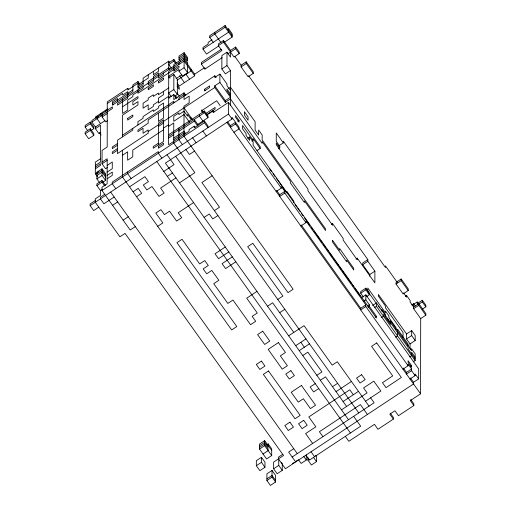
<?xml version="1.0" encoding="UTF-8"?>
<svg xmlns="http://www.w3.org/2000/svg" width="511" height="511" viewBox="0 0 511 511"><rect width="100%" height="100%" fill="white"/><g stroke="black" fill="none" stroke-linecap="round" stroke-linejoin="round"><path stroke-width="0.77" d="M85.165 133.799L85.165 132.125L90.287 128.734L93.807 133.671L93.807 135.345L88.684 138.73L85.165 133.799L90.287 130.407L90.287 128.734M87.815 130.81L85.171 127.111L85.177 125.438L90.3 122.046L93.82 126.984L93.82 128.657L91.258 130.35M98.795 207.185L93.673 210.577L90.153 205.639L90.153 203.966L95.282 200.574M93.82 128.657L90.294 123.719L90.3 122.046M91.884 122.078L91.891 120.411L112.382 106.844L112.382 108.517L91.884 122.078L95.41 127.015L95.404 128.689L98.93 133.62L100.846 132.349M97.524 176.908L95.327 173.829L95.346 162.121L100.469 158.736M95.423 118.098L95.423 116.987L107.591 108.932M281.395 462.423L282.276 463.656L282.264 470.344L277.141 473.735L273.621 468.798L273.634 462.11L283.522 455.473L125.048 233.399L119.925 236.791L95.276 202.247L95.282 198.907L100.405 195.515L100.412 190.501L96.892 185.563L96.898 183.89L102.021 180.498L105.541 185.436M99.543 182.574L96.905 178.876L96.918 172.188L102.04 168.796L105.56 173.734L105.547 180.421L102.986 182.114M97.013 117.019L97.007 118.693L100.533 123.624M100.546 115.262L100.546 113.595M135.3 226.622L130.177 230.007L102.002 190.533L102.008 187.186L107.131 183.794L107.176 158.717L102.053 162.108M104.659 185.87L102.015 182.172L102.021 180.498M105.547 180.421L102.028 175.484L102.04 168.796M107.489 167.442L105.573 168.719L102.047 163.782L102.072 150.406L107.195 147.015L107.272 101.874L127.769 88.314L128.644 89.546M107.572 120.634L105.649 121.905L102.13 116.968L102.136 113.627M105.668 111.877L105.675 110.204M117.511 101.778L117.517 98.438L112.388 101.83L112.388 105.17L132.879 91.61L132.892 84.922L138.015 81.53L139.771 83.996M122.544 150.215L122.493 176.966L231.662 329.946L236.785 326.561L176.921 242.661L182.044 239.276L199.654 263.944L204.777 260.559L208.296 265.49L203.174 268.882L206.693 273.819L211.816 270.428L218.861 280.296L213.739 283.688L227.823 303.425L232.946 300.034L250.556 324.709L255.679 321.317L252.159 316.386L257.282 312.994L246.717 298.188L256.963 291.404M122.563 136.839L122.602 115.109L137.97 104.934L137.976 101.593L132.854 104.985L132.86 101.638L137.983 98.246L137.989 96.573L122.614 106.748M122.634 98.387L122.608 113.436L127.731 110.044L127.744 100.015L132.866 96.624L132.873 94.95L143.118 88.167L143.125 86.5M127.622 171.9L127.616 173.574L131.142 178.511M127.769 88.314L127.763 89.981L138.008 83.204L138.89 84.436M132.815 128.389L132.809 130.062L117.441 140.231L117.415 153.607L148.158 133.262L148.164 129.915L143.042 133.307L143.048 128.293L137.925 131.685L137.925 130.011L148.177 123.228L148.184 119.887L214.78 75.8L216.102 77.653M137.938 124.997L137.944 121.65L143.067 118.265L143.067 116.591L153.313 109.808L153.313 111.481L158.436 108.089L158.442 106.416L163.565 103.024L163.533 118.073L158.41 121.465L158.429 113.103M137.996 89.885L137.996 93.232L178.978 66.104L178.978 67.771L173.855 71.163L173.861 64.475L184.113 57.698L187.633 62.629L187.614 72.664L182.491 76.05L178.971 71.118L178.971 69.445L168.726 76.228L170.048 78.081M138.015 81.53L138.002 88.218L143.125 84.826L143.137 78.138L168.751 61.179L169.633 62.412M148.26 74.747L148.254 78.087L138.008 84.871M153.383 71.355L153.377 74.702L158.499 71.31L158.506 67.963M158.372 144.869L158.41 123.132L163.533 119.74L163.494 141.477L153.249 148.26L153.249 146.587L158.372 143.195M163.584 91.322L163.577 94.663L158.455 98.055L158.442 103.075L168.694 96.292L170.01 98.138M163.616 72.932L163.609 74.606L158.487 77.998L158.499 72.977L153.377 76.369L153.364 81.383L148.241 84.775L148.247 81.434L168.739 67.867L169.62 69.1M168.739 69.541L168.751 61.179M173.797 102.928L173.797 101.261L122.57 135.172M168.687 97.959L173.81 94.573L173.804 99.588L184.049 92.804L185.812 95.27M174.781 96.183L177.343 94.49L173.823 89.553L173.849 74.51L168.726 77.902M175.631 63.6L173.868 61.135L173.874 59.461L168.751 62.853M175.752 97.799L175.752 96.132L177.074 97.978M177.343 94.49L177.368 79.441L173.849 74.51M178.869 127.961L178.85 139.663L182.37 144.6M178.92 99.536L178.92 97.869L184.049 94.478L184.925 95.71M178.984 64.431L178.984 62.757M180.313 61.263L178.991 59.417L178.997 56.069L184.12 52.678L187.639 57.615L187.633 60.956L184.113 56.025L184.12 52.678M184.049 92.804L184.037 99.492L189.159 96.1L189.147 102.788L184.024 106.179L183.973 136.271L293.142 289.258L288.019 292.643L252.804 243.293L247.682 246.685L282.896 296.035L277.773 299.427M187.614 72.664L184.094 67.727L184.113 57.698M189.115 122.851L189.115 121.177M191.069 117.722L191.063 119.389L187.543 114.458L187.537 116.131L184.017 111.194L178.895 114.585L178.895 112.912L173.772 116.304L173.766 121.318L184.011 114.534L189.294 121.937M191.152 69.234L191.146 70.908L177.061 80.233M177.1 82.935L179.297 86.02L194.672 75.845L184.107 61.039L168.732 71.214L168.604 144.773L189.102 131.206L189.102 129.539L194.225 126.147L194.225 127.814L204.47 121.037L207.99 125.968L207.99 127.641L204.464 122.704L204.47 121.037M194.237 121.133L194.237 119.459L197.757 124.39L197.757 126.064L194.237 121.133L178.863 131.301M194.672 75.845L194.672 74.172L184.107 59.365L117.504 103.452L117.504 105.125L127.75 98.342L127.763 91.654L122.64 95.046L122.64 93.372L107.272 103.548M199.367 114.394L199.36 116.067L202.88 120.998M222.208 57.615L204.917 69.062L201.391 64.124L201.398 62.457L221.25 49.312M218.695 45.996L206.527 54.045L203.008 49.113L203.008 47.44L208.137 44.048L208.137 42.381L211.982 39.832M197.757 124.39L208.003 117.613L204.483 112.676L204.489 111.002L168.624 134.744M204.528 89.272L204.521 90.939L209.644 87.553L209.651 85.88L204.528 89.272L205.403 90.504M204.917 69.062L204.917 67.944M208.003 117.613L208.009 115.94L204.489 111.002M213.253 42.33L209.734 37.392L209.734 35.725L225.108 25.55L232.147 35.419M206.731 115.116L213.132 110.874L213.132 112.548L228.5 102.372L260.195 146.791L260.195 148.458L256.988 150.579M228.551 88.486L230.474 87.215L255.123 121.759L255.11 130.12L258.63 135.051L258.636 130.037L262.162 134.974L262.149 139.988L325.539 228.819L325.539 230.487L304.409 200.88L304.403 202.548L290.318 182.81L290.318 181.137L262.149 141.662L262.143 143.329L230.448 98.917L225.325 102.309L214.761 87.502L214.767 85.829L219.89 82.437L219.902 74.082L214.78 77.474L214.78 75.8M214.856 32.334L214.856 34.007L221.02 42.643M201.391 64.124L221.889 50.563L218.363 45.626L218.369 43.952L223.492 40.561L230.538 50.436L230.525 57.123L226.999 52.186L221.876 55.578L221.857 68.953L225.377 73.884L230.499 70.492L226.98 65.561L226.999 52.186M230.538 50.436L235.66 47.044L239.18 51.975L239.18 53.649L234.051 57.04L223.486 42.234L223.492 40.561M224.463 42.177L232.147 37.092L225.102 27.224L225.108 25.55M225.325 102.309L225.332 100.635L214.767 85.829M348.521 419.716L165.398 163.098L232 119.012L228.481 114.074L228.5 102.372M227.35 29.664L228.628 28.814L228.621 32.155L203.008 49.113M230.404 125.668L230.404 127.335L235.526 123.949L235.526 122.276L230.404 125.668L227.765 121.963M230.442 105.605L230.499 70.492M232 119.012L232.007 117.338L239.046 127.207L239.046 128.881L233.923 132.272M232.147 37.092L232.154 33.745L228.628 28.814M239.18 53.649L235.654 48.711L235.66 47.044M239.059 120.519L239.059 122.193L235.533 117.262L235.539 115.588L239.059 120.519L237.781 121.369M241.103 65.236L246.225 61.85L253.264 71.719L253.264 73.386L248.142 76.778L241.096 66.909L241.103 65.236L234.939 56.6M253.264 73.386L246.219 63.517L246.225 61.85M247.701 138.27L249.624 136.999L249.617 140.34L246.098 135.409L246.098 133.735L242.578 128.804L242.584 125.457L253.149 140.263L251.866 141.113M253.149 140.263L253.149 138.59L260.195 148.458M256.33 465.713L256.337 460.692L261.466 457.3L264.985 462.238L264.973 467.252L259.85 470.644L256.33 465.713L261.453 462.321L261.466 457.3M266.908 444.762L268.192 443.912L271.711 448.85L271.699 455.537L266.576 458.929L259.537 449.06L259.543 444.04L264.666 440.648L271.711 450.523M271.699 455.537L264.66 445.669L264.666 440.648M266.895 480.512L266.908 473.825L272.031 470.439L275.55 475.371L275.538 482.058L270.415 485.45L266.895 480.512L272.018 477.121L272.031 470.439M268.192 443.912L268.186 447.259L264.666 442.322L259.537 445.713M282.264 470.344L278.744 465.406L278.757 459.274M276.623 190.437L279.709 194.755L279.702 196.428L284.825 193.037L284.831 191.363L281.305 186.432L281.305 188.099L276.183 191.491M278.508 148.79L279.785 147.941L279.792 146.274L276.266 141.336L276.285 132.975L283.324 142.85L278.846 145.814M283.324 142.85L283.33 141.177L367.85 259.614L367.843 261.287L374.889 271.156L374.87 282.858L357.259 258.183L355.982 259.032M293.812 202.79L293.819 201.123L286.773 191.248L286.767 192.922L285.01 190.456M300.832 226.034L305.955 222.643L305.961 220.976L365.825 304.869L365.825 306.543L408.085 365.761L402.955 369.153M298.52 459.728L301.158 463.432L306.281 460.041L306.293 455.026M315.645 455.365L316.526 456.604L316.513 461.618L311.391 465.01L307.871 460.072L307.877 457.288M331.326 224.489L332.61 223.639L332.604 225.313L307.954 190.769L307.961 189.096L276.266 144.683L276.266 143.01L279.785 147.941M357.259 258.183L357.259 259.856L343.168 240.119L343.175 238.445L332.61 223.639M301.273 224.981L360.702 308.261L360.702 309.928L365.825 306.543M363.372 296.917L360.728 293.212L360.734 291.538L365.857 288.147L369.376 293.084L369.376 294.758L366.815 296.45M369.76 276.221L369.766 274.548L362.721 264.679L362.727 263.005L367.85 259.614M249.624 136.999L253.143 141.937L253.137 145.277L376.396 318.002L376.396 316.328L369.351 306.459L369.357 304.786L365.831 299.855L365.844 294.834L361.36 297.804M369.376 294.758L365.85 289.82L365.857 288.147M367.792 291.379L367.799 288.038L385.409 312.713L385.409 311.039L388.928 315.977L388.928 317.644L395.974 327.513L395.968 329.186M413.233 361.852L415.149 360.581L376.415 306.3L376.422 302.953L372.576 305.495M385.403 316.054L385.403 314.38L381.883 309.449L381.877 311.122L380.995 309.883M389.229 321.873L390.506 321.023L390.5 324.364L383.461 314.495L383.454 316.168L381.538 317.44M345.321 436.368L348.841 441.3L374.454 424.347L377.98 429.278L393.349 419.109L393.349 417.436L390.27 413.118M396.044 284.046L396.051 282.379L401.173 278.987L408.219 288.856L408.212 290.529L403.09 293.921L396.044 284.046L401.167 280.654L401.173 278.987M403.013 337.388L403.026 332.367L385.415 307.692L385.415 306.025L378.376 296.156L378.376 294.483L406.552 333.964L406.539 338.978L410.065 343.909L410.052 348.93M403.403 368.092L406.481 372.41L406.481 374.084L411.604 370.692L411.604 369.025L408.085 364.088L408.085 365.761M405.338 296.354L406.615 295.511L406.615 297.178L403.53 292.86M408.117 345.698L408.117 344.024L397.558 329.218L397.545 335.906L395.623 337.177M411.611 365.678L411.611 367.352L408.085 362.414L408.091 360.74L411.611 365.678L410.333 366.528M410.359 349.805L411.642 348.962L411.636 350.629L390.506 321.023M410.065 343.909L415.188 340.518L411.662 335.586L411.674 330.572L406.552 333.964M410.448 377.968L413.527 382.285L413.52 383.953L285.445 468.734L278.399 458.865L278.399 457.192L282.883 454.228M393.349 419.109L389.829 414.172L394.952 410.78L398.471 415.718L413.84 405.542L410.32 400.605L420.566 393.828L420.7 318.596L413.655 308.721L413.661 303.706L411.745 304.978M413.84 405.542L413.846 403.869L410.761 399.551M410.001 379.021L415.124 375.63L415.13 373.956L418.65 378.894L413.527 382.285M415.149 360.581L415.162 353.893L411.642 348.962M415.188 340.518L415.194 335.503L411.674 330.572M412.716 304.92L417.2 301.956L417.193 303.63L422.316 300.238L425.835 305.169L425.835 306.843L422.635 308.963M418.65 378.894L418.669 368.859L365.844 294.834M420.7 318.596L425.823 315.204L418.777 305.329L418.784 303.662L413.655 307.054L410.135 302.116L410.141 300.442L406.615 295.511M425.835 306.843L422.316 301.905L422.316 300.238M425.823 315.204L425.823 313.53L418.784 303.662M173.868 61.135L168.745 64.527L171.389 68.225M178.991 57.743L184.113 54.351L187.639 59.289M209.734 37.392L225.102 27.224M132.879 89.936L112.388 103.503L113.27 104.736M143.125 83.152L138.002 86.544L139.324 88.397M178.991 59.417L184.113 56.025M97.346 117.383L98.623 116.54M85.171 127.111L90.294 123.719M102.13 116.968L107.253 113.576M178.971 71.118L184.094 67.727M95.41 127.015L105.017 120.66M218.363 45.626L223.486 42.234M95.404 128.689L100.526 125.297L100.463 162.076L95.34 165.468M176.091 78.617L181.852 74.804M168.707 87.93L158.461 94.714L158.461 93.04L153.338 96.432L153.345 94.759L148.216 98.15L148.216 99.824L143.093 103.216L143.086 108.23L148.209 104.838L148.196 109.852L153.319 106.46L153.326 104.793L158.448 101.402M194.672 74.172L204.279 67.816M173.823 89.553L168.694 92.945L171.338 96.649M227.97 53.802L235.654 48.711M221.857 68.953L226.98 65.561M117.434 143.578L112.311 146.97L112.311 148.637L117.434 145.252M117.428 148.592L112.305 151.984L112.299 153.658L117.421 150.266M241.096 66.909L246.219 63.517M148.158 131.589L214.761 87.502M95.34 167.142L100.463 163.75L100.456 165.417L95.333 168.809M102.047 163.782L107.169 160.39M158.404 126.479L163.526 123.087M107.163 165.404L112.286 162.013L112.273 168.7L107.15 172.092M122.531 155.229L127.654 151.844L127.641 160.199L132.764 156.807L132.777 150.119L163.514 129.775M163.52 128.101L168.643 124.71M95.327 173.829L98.527 171.709M96.911 173.861L102.034 170.47L105.56 175.401M168.636 126.383L173.759 122.991L173.727 143.054L194.857 172.661L179.489 182.836M96.911 175.535L102.034 172.143L105.553 177.074M96.905 178.876L102.028 175.484M107.144 175.439L112.267 172.047L112.26 175.388L107.138 178.78M229.177 94.746L230.461 93.903L226.935 88.965L226.935 90.639L230.455 95.57M168.624 136.411L204.483 112.676M96.892 185.563L102.015 182.172M168.617 138.085L173.74 134.693M205.479 113.774L215.086 107.419L215.08 109.092L206.757 114.598M225.332 100.635L230.455 97.243L219.89 82.437M173.734 138.04L183.979 131.257L185.742 133.722M173.734 139.707L183.979 132.93L184.861 134.163M100.412 190.501L102.334 189.223M102.002 190.533L204.464 122.704M104.883 194.218L100.405 197.182L100.399 198.856L103.925 203.793L114.17 197.01M90.153 205.639L228.481 114.074M129.539 186.834L144.907 176.659L148.426 181.597L143.304 184.988L146.829 189.926L151.952 186.534L158.991 196.403L164.114 193.011L160.595 188.074L175.963 177.905M112.567 205.333L117.69 201.947M133.058 191.772L138.181 188.38L141.707 193.311L136.584 196.703M163.801 171.421L174.047 164.638L167.001 154.769M194.538 151.077L189.415 154.469L185.895 149.531M167.321 176.359L172.443 172.967M123.132 220.139L128.255 216.747M212.148 175.752L201.902 182.536L219.506 207.21L214.384 210.602M157.707 226.316L162.837 222.924L155.791 213.055L160.914 209.663L164.433 214.601L169.556 211.209L176.602 221.078L181.724 217.686L178.205 212.748L193.573 202.58M204.138 217.379L209.261 213.988L212.78 218.925L217.903 215.533M279.709 194.755L284.831 191.363M225.268 246.992L215.022 253.775L218.542 258.707L228.787 251.929M232.313 256.861L222.061 263.644L225.587 268.582L235.833 261.798M267.528 306.21L272.65 302.819L293.78 332.431M279.696 312.687L284.819 309.296M362.721 264.679L367.843 261.287M369.766 274.548L374.889 271.156M288.658 335.823L304.026 325.648L332.201 365.129L337.324 361.737L369.019 406.149M360.728 293.212L365.85 289.82M295.697 345.692L305.948 338.908M363.915 301.126L365.831 299.855M360.702 308.261L365.825 304.869M299.222 350.623L309.468 343.846M367.435 306.057L369.357 304.786M368.073 307.309L369.351 306.459M374.493 307.571L376.415 306.3M302.742 355.56L307.865 352.168L321.949 371.906L316.826 375.298M375.112 317.178L376.396 316.328M417.832 304.875L422.316 301.905M413.655 308.721L418.777 305.329M315.23 383.627L310.107 387.019L313.626 391.95L318.749 388.564M320.352 380.235L325.475 376.843L346.605 406.456M332.514 386.712L337.637 383.32M406.539 338.978L411.662 335.586M336.04 391.65L351.408 381.474M259.537 447.387L264.66 443.995L268.179 448.933L268.179 450.6L263.056 453.992M259.537 449.06L264.66 445.669M409.707 356.921L411.63 355.65L411.636 352.303L415.156 357.24M343.079 401.518L358.454 391.343M341.482 409.848L367.096 392.889L363.577 387.951L373.822 381.174L380.861 391.043L365.493 401.218M406.481 372.41L411.604 369.025M293.768 448.69L288.645 452.082L295.69 461.95M273.621 468.798L278.744 465.406M292.164 457.019L374.141 402.757L370.616 397.826M266.902 478.845L272.024 475.454L275.544 480.385M292.509 463.56L294.432 462.289M295.716 461.439L297.632 460.168M307.871 460.072L309.149 459.223M417.2 301.956L418.075 303.189M401.167 280.654L408.212 290.529M413.661 303.706L415.424 306.172M397.373 282.557L385.486 265.899L385.486 267.572L248.582 75.724M219.902 74.082L226.948 83.951L226.941 85.624L230.467 90.556M376.422 302.953L408.117 347.371L408.11 349.039L415.156 358.914M368.233 291.998L376.594 303.719M378.357 306.185L379.679 308.037M387.159 318.519L388.922 320.991M269.604 168.866L271.36 171.332M273.123 173.797L274.886 176.269M276.202 178.115L279.287 182.433M279.728 183.053L281.484 185.519M282.366 186.751L284.129 189.223M295.134 204.643L296.891 207.108M297.772 208.341L299.976 211.426M301.298 213.279L303.055 215.744M304.377 217.597L307.022 221.301M307.897 222.534L309.66 225M311.423 227.465L312.738 229.318M314.061 231.17L315.824 233.636M316.705 234.868L319.784 239.186M320.665 240.419L321.987 242.271M323.303 244.124L325.507 247.209M326.829 249.055L328.586 251.527M329.467 252.76L332.552 257.078M333.428 258.31L335.19 260.776M336.072 262.009L338.276 265.094M339.591 266.946L341.354 269.412M342.236 270.645L351.479 283.605M352.36 284.838L353.682 286.684M354.998 288.536L357.202 291.621M357.643 292.241L360.281 295.939M235.526 123.949L281.305 188.099M284.825 193.037L305.955 222.643M411.604 370.692L415.124 375.63M220.203 105.7L216.683 100.763L201.315 110.938L202.631 112.79M226.878 122.404L420.566 393.828M213.132 110.874L214.013 112.107M186.023 74.299L189.549 79.237M173.874 59.461L176.512 63.166M179.578 75.839L184.42 82.629M173.855 69.496L174.736 70.729M201.756 109.884L203.519 112.35M177.093 84.602L179.297 87.688L179.291 89.361L177.093 86.276M177.081 92.964L179.284 96.049M202.867 131.033L206.387 135.964M184.024 107.853L192.385 119.568M173.81 94.573L176.455 98.272M194.225 126.147L195.106 127.38M192.615 137.817L196.141 142.748M353.331 394.735L349.805 389.804L308.823 416.931L315.862 426.8L305.616 433.584L312.662 443.452M367.415 414.478L360.37 404.603L319.388 431.738L322.907 436.669M175.65 156.315L358.767 412.933M127.756 93.328L128.638 94.561M300.819 342.3L304.345 347.237M353.644 416.324L360.689 426.193L309.455 460.104L305.936 455.173M161.878 158.161L158.359 153.23L158.359 151.556L112.254 182.076L112.248 183.749L115.767 188.68M156.756 161.553L350.444 432.977M99.37 132.566L101.133 135.038M90.287 130.407L93.807 135.345M311.058 451.781L314.578 456.713M313.435 457.3L316.513 461.618M303.643 456.336L306.281 460.041M110.644 192.072L297.293 453.627M261.453 462.321L264.973 467.252M272.018 477.121L275.538 482.058M127.712 118.405L127.712 120.079L132.834 116.687L132.834 115.013L127.712 118.405M148.235 88.122L148.235 89.795L153.357 86.404L153.357 84.73L148.235 88.122M158.372 146.542L158.365 148.209L163.488 144.817L163.494 143.15L158.372 146.542M158.48 81.338L158.48 83.012L163.603 79.62L163.603 77.947L158.48 81.338M244.545 111.966L244.545 115.314L248.065 120.245L248.071 116.904L244.545 111.966M332.578 240.355L332.578 242.029L346.662 261.773L346.669 260.099L353.708 269.968L353.714 268.294L339.623 248.557L339.623 250.23L332.578 240.355M262.724 331.192L257.595 334.584L264.641 344.452L269.763 341.061L262.724 331.192M278.412 342.6L268.16 349.383L282.251 369.127L287.374 365.735L280.328 355.867L285.451 352.475L278.412 342.6M261.44 361.105L256.318 364.496L259.837 369.427L264.96 366.036L261.44 361.105M268.479 370.973L263.357 374.365L295.051 418.777L300.174 415.386L268.479 370.973M290.893 370.667L285.77 374.058L289.29 378.996L294.413 375.604L290.893 370.667M301.458 385.473L291.213 392.256L298.258 402.125L303.381 398.733L310.42 408.602L315.543 405.217L301.458 385.473M376.703 342.932L371.58 346.324L392.71 375.93L382.464 382.713L385.99 387.651L401.359 377.476L376.703 342.932M289.929 422.169L284.806 425.561L288.325 430.498L293.448 427.107L289.929 422.169M361.654 374.691L356.531 378.083L360.051 383.02L365.173 379.628L361.654 374.691M303.7 420.323L298.571 423.715L302.097 428.646L307.22 425.254L303.7 420.323"/></g></svg>
